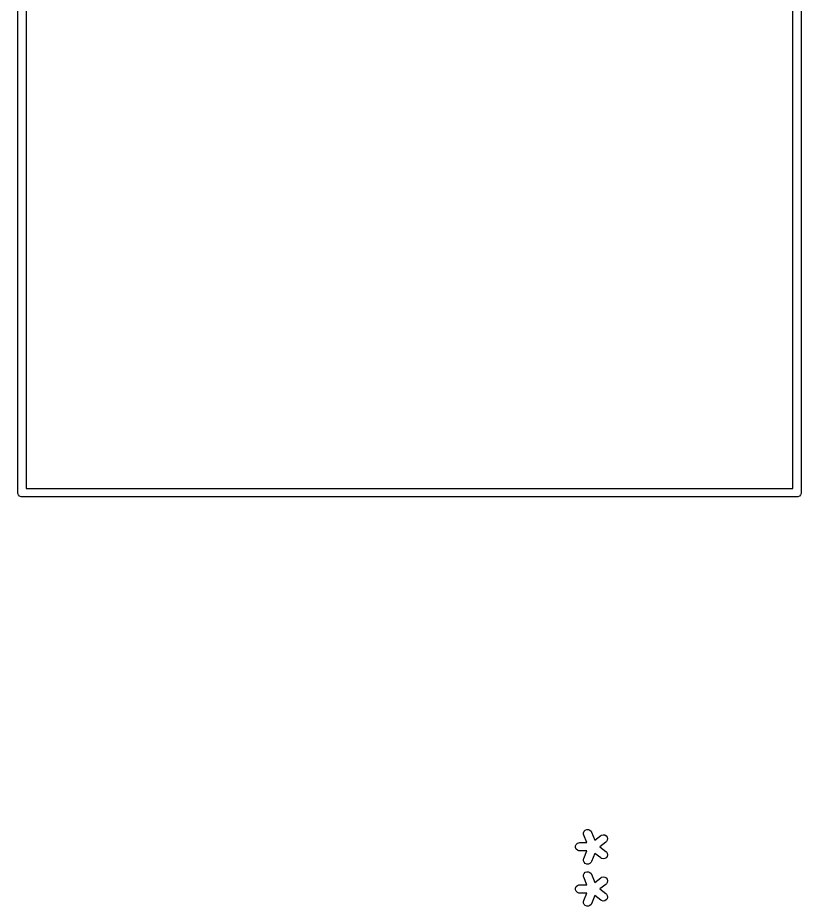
# Model space of a CAD drawing. Extents: x 2.7 to 14.1, y -9.5 to -1.1.
# Drawn here: x 4.57 to 5.127, y -8.296 to -7.664 of the extents above; entities that cross this region are included whole.
import ezdxf

# ---------------------------------------------------------------- set-up
doc = ezdxf.new("R2010")
doc.units = 0
doc.header["$MEASUREMENT"] = 0
doc.layers.add('BLACK', color=7, linetype='CONTINUOUS')

msp = doc.modelspace()

# ---------------------------------------------------------------- linework, layer by layer
at = {"layer": 'BLACK', "linetype": 'CONTINUOUS'}
for p, q in [((4.57021, -8.00186), (4.57021, -7.45068)), ((5.1273, -7.45068), (5.1273, -8.00186)), ((4.57611, -7.45363), (4.57611, -7.99891)), ((5.12139, -7.99891), (5.12139, -7.45363)), ((4.57611, -7.99891), (5.12139, -7.99891)), ((4.57027, -8.00243), (4.57021, -8.00186)), ((4.57071, -8.0035), (4.57027, -8.00243)), ((4.57152, -8.00431), (4.57071, -8.0035)), ((4.57259, -8.00475), (4.57152, -8.00431)), ((4.57316, -8.00481), (4.57259, -8.00475)), ((5.12434, -8.00481), (4.57316, -8.00481)), ((5.12492, -8.00475), (5.12434, -8.00481)), ((5.12598, -8.00431), (5.12492, -8.00475)), ((5.1268, -8.0035), (5.12598, -8.00431)), ((5.12724, -8.00243), (5.1268, -8.0035)), ((5.1273, -8.00186), (5.12724, -8.00243)), ((4.97247, -8.24472), (4.97249, -8.24357)), ((4.97263, -8.24527), (4.97247, -8.24472)), ((4.97249, -8.24357), (4.97294, -8.24251)), ((4.97476, -8.2506), (4.97263, -8.24527)), ((4.97294, -8.24251), (4.97376, -8.2417)), ((4.97376, -8.2417), (4.97483, -8.24128)), ((4.97483, -8.24128), (4.97599, -8.24129)), ((4.97599, -8.24129), (4.97704, -8.24174)), ((4.97704, -8.24174), (4.97785, -8.24257)), ((4.97785, -8.24257), (4.97812, -8.24308)), ((4.97812, -8.24308), (4.98043, -8.24888)), ((4.98043, -8.24888), (4.98485, -8.24557)), ((4.98485, -8.24557), (4.98535, -8.24526)), ((4.98535, -8.24526), (4.98646, -8.24498)), ((4.98646, -8.24498), (4.9876, -8.24514)), ((4.9876, -8.24514), (4.98859, -8.24573)), ((4.98859, -8.24573), (4.98928, -8.24665)), ((4.98928, -8.24665), (4.98957, -8.24777)), ((4.96685, -8.25298), (4.96729, -8.25191)), ((4.96685, -8.25413), (4.96685, -8.25298)), ((4.96729, -8.25191), (4.96811, -8.2511)), ((4.96811, -8.2511), (4.96917, -8.25066)), ((4.96917, -8.25066), (4.96975, -8.2506)), ((4.96975, -8.2506), (4.97476, -8.2506)), ((4.98839, -8.25029), (4.98404, -8.25355)), ((4.98882, -8.2499), (4.98839, -8.25029)), ((4.98941, -8.24891), (4.98882, -8.2499)), ((4.98957, -8.24777), (4.98941, -8.24891)), ((4.96729, -8.25519), (4.96685, -8.25413)), ((4.96811, -8.25601), (4.96729, -8.25519)), ((4.96917, -8.25645), (4.96811, -8.25601)), ((4.96975, -8.2565), (4.96917, -8.25645)), ((4.97476, -8.2565), (4.96975, -8.2565)), ((4.97263, -8.26183), (4.97476, -8.2565)), ((4.98043, -8.25823), (4.97812, -8.26402)), ((4.98485, -8.26154), (4.98043, -8.25823)), ((4.98404, -8.25355), (4.98839, -8.25681)), ((4.98839, -8.25681), (4.98882, -8.2572)), ((4.98882, -8.2572), (4.98941, -8.2582)), ((4.98957, -8.25934), (4.98928, -8.26045)), ((4.98941, -8.2582), (4.98957, -8.25934)), ((4.97247, -8.26238), (4.97263, -8.26183)), ((4.97249, -8.26354), (4.97247, -8.26238)), ((4.97294, -8.2646), (4.97249, -8.26354)), ((4.97376, -8.2654), (4.97294, -8.2646)), ((4.97483, -8.26583), (4.97376, -8.2654)), ((4.97599, -8.26581), (4.97483, -8.26583)), ((4.97704, -8.26536), (4.97599, -8.26581)), ((4.97785, -8.26454), (4.97704, -8.26536)), ((4.97812, -8.26402), (4.97785, -8.26454)), ((4.98535, -8.26184), (4.98485, -8.26154)), ((4.98646, -8.26212), (4.98535, -8.26184)), ((4.9876, -8.26196), (4.98646, -8.26212)), ((4.98859, -8.26137), (4.9876, -8.26196)), ((4.98928, -8.26045), (4.98859, -8.26137)), ((4.97294, -8.2725), (4.97376, -8.2717)), ((4.97376, -8.2717), (4.97483, -8.27127)), ((4.97483, -8.27127), (4.97599, -8.27129)), ((4.97599, -8.27129), (4.97704, -8.27174)), ((4.97704, -8.27174), (4.97785, -8.27256)), ((4.97247, -8.27471), (4.97249, -8.27356)), ((4.97263, -8.27527), (4.97247, -8.27471)), ((4.97249, -8.27356), (4.97294, -8.2725)), ((4.97476, -8.2806), (4.97263, -8.27527)), ((4.97785, -8.27256), (4.97812, -8.27308)), ((4.97812, -8.27308), (4.98043, -8.27887)), ((4.98043, -8.27887), (4.98485, -8.27556)), ((4.98485, -8.27556), (4.98535, -8.27526)), ((4.98535, -8.27526), (4.98646, -8.27498)), ((4.98646, -8.27498), (4.9876, -8.27514)), ((4.9876, -8.27514), (4.98859, -8.27573)), ((4.98859, -8.27573), (4.98928, -8.27665)), ((4.98928, -8.27665), (4.98957, -8.27776)), ((4.98957, -8.27776), (4.98941, -8.2789)), ((4.96685, -8.28297), (4.96729, -8.28191)), ((4.96685, -8.28412), (4.96685, -8.28297)), ((4.96729, -8.28519), (4.96685, -8.28412)), ((4.96729, -8.28191), (4.96811, -8.28109)), ((4.96811, -8.28109), (4.96917, -8.28065)), ((4.96917, -8.28065), (4.96975, -8.2806)), ((4.96975, -8.2806), (4.97476, -8.2806)), ((4.98839, -8.28029), (4.98404, -8.28355)), ((4.98404, -8.28355), (4.98839, -8.28681)), ((4.98882, -8.27989), (4.98839, -8.28029)), ((4.98941, -8.2789), (4.98882, -8.27989)), ((4.96811, -8.286), (4.96729, -8.28519)), ((4.96917, -8.28644), (4.96811, -8.286)), ((4.96975, -8.2865), (4.96917, -8.28644)), ((4.97476, -8.2865), (4.96975, -8.2865)), ((4.97263, -8.29183), (4.97476, -8.2865)), ((4.98043, -8.28822), (4.97812, -8.29402)), ((4.98485, -8.29153), (4.98043, -8.28822)), ((4.98839, -8.28681), (4.98882, -8.2872)), ((4.98928, -8.29045), (4.98859, -8.29137)), ((4.98882, -8.2872), (4.98941, -8.28819)), ((4.98957, -8.28933), (4.98928, -8.29045)), ((4.98941, -8.28819), (4.98957, -8.28933)), ((4.97247, -8.29238), (4.97263, -8.29183)), ((4.97249, -8.29353), (4.97247, -8.29238)), ((4.97294, -8.29459), (4.97249, -8.29353)), ((4.97376, -8.2954), (4.97294, -8.29459)), ((4.97483, -8.29582), (4.97376, -8.2954)), ((4.97599, -8.29581), (4.97483, -8.29582)), ((4.97704, -8.29536), (4.97599, -8.29581)), ((4.97785, -8.29453), (4.97704, -8.29536)), ((4.97812, -8.29402), (4.97785, -8.29453)), ((4.98535, -8.29183), (4.98485, -8.29153)), ((4.98646, -8.29212), (4.98535, -8.29183)), ((4.9876, -8.29196), (4.98646, -8.29212)), ((4.98859, -8.29137), (4.9876, -8.29196))]:
    msp.add_line(p, q, dxfattribs=at)

doc.saveas('drawing.dxf')
